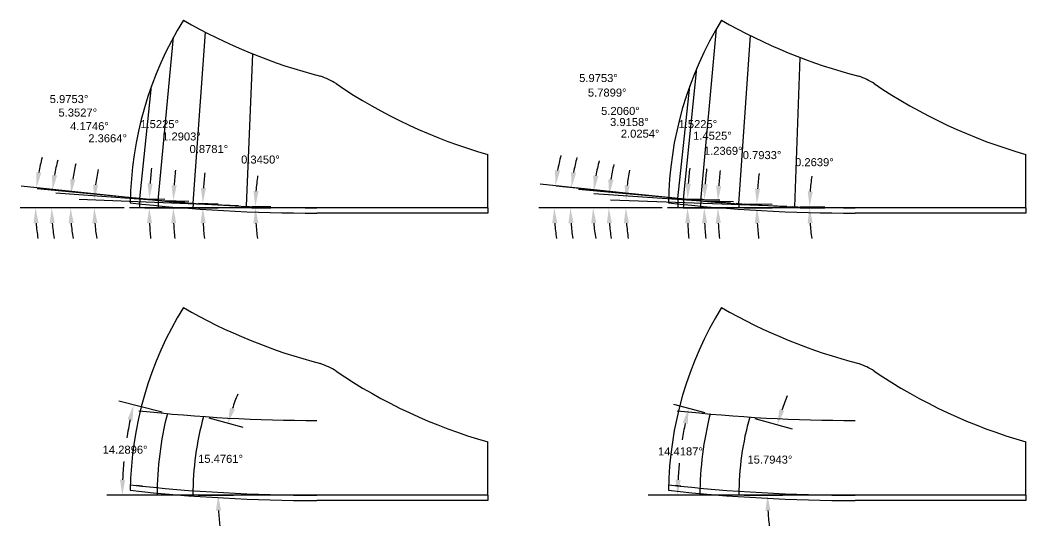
# Model space of a CAD drawing. Header units: inches. Extents: x 63.2 to 103.6, y -3.5 to 25.5.
# Drawn here: x 91.79 to 103.57, y -3.46 to 2.46 of the extents above; entities that cross this region are included whole.
import ezdxf

# ---------------------------------------------------------------- set-up
doc = ezdxf.new("R2010")
doc.units = ezdxf.units.IN
doc.header["$MEASUREMENT"] = 0
doc.header["$PDMODE"] = 35
doc.layers.get('Defpoints').update_dxf_attribs({"color": 10})
for name, color, linetype, true_color in [('Blade_1', 30, 'Continuous', 0xff7f00), ('Blade_5', 7, 'Continuous', 0x0066cc), ('Blade_6', 7, 'Continuous', 0xc880f5)]:
    doc.layers.add(name, color=color, linetype=linetype, true_color=true_color)
doc.styles.get("Standard").update_dxf_attribs({"font": 'arial.ttf'})
doc.dimstyles.get("Standard").update_dxf_attribs({"dimtxt": 0.09375, "dimasz": 0.18, "dimexe": 0.18, "dimexo": 0.0625, "dimgap": 0.09, "dimtad": 0, "dimtih": 1, "dimtoh": 1, "dimdec": 4, "dimzin": 0, "dimdsep": 46, "dimtxsty": 'Standard', "dimcen": 0.09, "dimadec": 4, "dimazin": 0, "dimtfac": 1, "dimtdec": 4, "dimtofl": 0, "dimtmove": 0, "dimatfit": 3, "dimfxl": 1, "dimtolj": 1, "dimtzin": 0, "dimarcsym": 0})

# ---------------------------------------------------------------- blocks, each defined once
blk = doc.blocks.new('*D369')
at = {"layer": 'Blade_5', "color": 0, "lineweight": -2, "transparency": 16777216}
for p, q in [((93.09, 0.383), (91.798, 0.518)), ((92.775, 0.265), (91.785, 0.265))]:
    blk.add_line(p, q, dxfattribs=at)
for start, end in [(164.8803, 169.4525), (184.5722, 189.1443)]:
    blk.add_arc((94.221, 0.265), 2.256, start, end, dxfattribs=at)
at = {"layer": 'Blade_5', "color": 0, "transparency": 16777216}
for points in [[(92.033, 0.674), (91.973, 0.682), (91.977, 0.5)], [(91.942, 0.084), (92.002, 0.086), (91.965, 0.265)]]:
    blk.add_solid(points, dxfattribs=at)
at = {"layer": 'Defpoints', "color": 0, "transparency": 16777216}
for p in [(93.153, 0.377), (93.22, 0.37), (91.966, 0.343), (92.838, 0.265), (97.262, 0.265)]:
    blk.add_point(p, dxfattribs=at)
at = {"layer": 'Blade_5', "color": 0, "transparency": 16777216, "insert": (92.358, 1.537), "char_height": 0.09375, "attachment_point": 5}
blk.add_mtext('\\A1;5.9753°', dxfattribs=at)
blk = doc.blocks.new('*D370')
at = {"layer": 'Blade_5', "color": 0, "lineweight": -2, "transparency": 16777216}
for p, q in [((93.249, 0.371), (93.479, 0.365)), ((93.247, 0.265), (93.477, 0.265))]:
    blk.add_line(p, q, dxfattribs=at)
for start, end in [(173.2744, 175.8759), (182.6015, 185.2031)]:
    blk.add_arc((97.262, 0.265), 3.965, start, end, dxfattribs=at)
at = {"layer": 'Blade_5', "color": 0, "transparency": 16777216}
for points in [[(93.338, 0.548), (93.278, 0.551), (93.299, 0.37)], [(93.271, 0.084), (93.331, 0.086), (93.297, 0.265)]]:
    blk.add_solid(points, dxfattribs=at)
at = {"layer": 'Defpoints', "color": 0, "transparency": 16777216}
for p in [(93.186, 0.373), (93.185, 0.265), (93.297, 0.3), (97.262, 0.265)]:
    blk.add_point(p, dxfattribs=at)
at = {"layer": 'Blade_5', "color": 0, "transparency": 16777216, "insert": (93.42, 1.244), "char_height": 0.09375, "attachment_point": 5}
blk.add_mtext('\\A1;1.5225°', dxfattribs=at)
blk = doc.blocks.new('*D373')
at = {"layer": 'Blade_5', "color": 0, "lineweight": -2, "transparency": 16777216}
for p, q in [((94.342, 0.286), (92.476, 0.363)), ((93.002, 0.265), (92.474, 0.265))]:
    blk.add_line(p, q, dxfattribs=at)
for start, end in [(168.2407, 172.9372), (184.6965, 189.393)]:
    blk.add_arc((94.85, 0.265), 2.197, start, end, dxfattribs=at)
at = {"layer": 'Blade_5', "color": 0, "transparency": 16777216}
for points in [[(92.7, 0.532), (92.64, 0.537), (92.655, 0.356)], [(92.631, 0.084), (92.691, 0.086), (92.654, 0.265)]]:
    blk.add_solid(points, dxfattribs=at)
at = {"layer": 'Defpoints', "color": 0, "transparency": 16777216}
for p in [(92.654, 0.295), (93.065, 0.265), (94.405, 0.283), (94.473, 0.28), (97.262, 0.265)]:
    blk.add_point(p, dxfattribs=at)
at = {"layer": 'Blade_5', "color": 0, "transparency": 16777216, "insert": (92.81, 1.078), "char_height": 0.09375, "attachment_point": 5}
blk.add_mtext('\\A1;2.3664°', dxfattribs=at)
blk = doc.blocks.new('*D374')
at = {"layer": 'Blade_5', "color": 0, "lineweight": -2, "transparency": 16777216}
for p, q in [((93.714, 0.325), (92.202, 0.435)), ((93.002, 0.265), (92.196, 0.265))]:
    blk.add_line(p, q, dxfattribs=at)
for start, end in [(166.272, 171.0487), (184.7767, 189.5534)]:
    blk.add_arc((94.535, 0.265), 2.16, start, end, dxfattribs=at)
at = {"layer": 'Blade_5', "color": 0, "transparency": 16777216}
for points in [[(92.432, 0.597), (92.372, 0.604), (92.381, 0.422)], [(92.353, 0.084), (92.413, 0.086), (92.376, 0.265)]]:
    blk.add_solid(points, dxfattribs=at)
at = {"layer": 'Defpoints', "color": 0, "transparency": 16777216}
for p in [(92.376, 0.317), (93.065, 0.265), (93.777, 0.32), (93.844, 0.315), (97.262, 0.265)]:
    blk.add_point(p, dxfattribs=at)
at = {"layer": 'Blade_5', "color": 0, "transparency": 16777216, "insert": (92.598, 1.22), "char_height": 0.09375, "attachment_point": 5}
blk.add_mtext('\\A1;4.1746°', dxfattribs=at)
blk = doc.blocks.new('*D375')
at = {"layer": 'Blade_5', "color": 0, "lineweight": -2, "transparency": 16777216}
for p, q in [((93.306, 0.361), (91.984, 0.485)), ((93.002, 0.265), (91.974, 0.265))]:
    blk.add_line(p, q, dxfattribs=at)
for start, end in [(165.1643, 169.9058), (184.7415, 189.483)]:
    blk.add_arc((94.33, 0.265), 2.176, start, end, dxfattribs=at)
at = {"layer": 'Blade_5', "color": 0, "transparency": 16777216}
for points in [[(92.218, 0.642), (92.158, 0.65), (92.164, 0.468)], [(92.132, 0.084), (92.192, 0.086), (92.154, 0.265)]]:
    blk.add_solid(points, dxfattribs=at)
at = {"layer": 'Defpoints', "color": 0, "transparency": 16777216}
for p in [(93.368, 0.355), (92.155, 0.333), (93.065, 0.265), (93.436, 0.349), (97.262, 0.265)]:
    blk.add_point(p, dxfattribs=at)
at = {"layer": 'Blade_5', "color": 0, "transparency": 16777216, "insert": (92.461, 1.379), "char_height": 0.09375, "attachment_point": 5}
blk.add_mtext('\\A1;5.3527°', dxfattribs=at)
blk = doc.blocks.new('*D376')
at = {"layer": 'Blade_5', "color": 0, "lineweight": -2, "transparency": 16777216}
for p, q in [((94.501, 0.281), (94.721, 0.28)), ((94.501, 0.265), (94.721, 0.265))]:
    blk.add_line(p, q, dxfattribs=at)
for start, end in [(172.0734, 175.8642), (183.7908, 187.5815)]:
    blk.add_arc((97.262, 0.265), 2.721, start, end, dxfattribs=at)
at = {"layer": 'Blade_5', "color": 0, "transparency": 16777216}
for points in [[(94.578, 0.46), (94.518, 0.462), (94.541, 0.281)], [(94.517, 0.084), (94.577, 0.086), (94.541, 0.265)]]:
    blk.add_solid(points, dxfattribs=at)
at = {"layer": 'Defpoints', "color": 0, "transparency": 16777216}
for p in [(94.439, 0.282), (94.439, 0.265), (94.541, 0.27), (97.262, 0.265)]:
    blk.add_point(p, dxfattribs=at)
at = {"layer": 'Blade_5', "color": 0, "transparency": 16777216, "insert": (94.6, 0.829), "char_height": 0.09375, "attachment_point": 5}
blk.add_mtext('\\A1;0.3450°', dxfattribs=at)
blk = doc.blocks.new('*D377')
at = {"layer": 'Blade_5', "color": 0, "lineweight": -2, "transparency": 16777216}
for p, q in [((93.873, 0.317), (94.105, 0.313)), ((93.873, 0.265), (94.104, 0.265))]:
    blk.add_line(p, q, dxfattribs=at)
for start, end in [(172.9413, 176.0316), (183.0903, 186.1806)]:
    blk.add_arc((97.262, 0.265), 3.338, start, end, dxfattribs=at)
at = {"layer": 'Blade_5', "color": 0, "transparency": 16777216}
for points in [[(93.962, 0.495), (93.902, 0.497), (93.925, 0.316)], [(93.899, 0.084), (93.959, 0.086), (93.924, 0.265)]]:
    blk.add_solid(points, dxfattribs=at)
at = {"layer": 'Defpoints', "color": 0, "transparency": 16777216}
for p in [(93.81, 0.265), (93.811, 0.318), (93.924, 0.282), (97.262, 0.265)]:
    blk.add_point(p, dxfattribs=at)
at = {"layer": 'Blade_5', "color": 0, "transparency": 16777216, "insert": (93.996, 0.952), "char_height": 0.09375, "attachment_point": 5}
blk.add_mtext('\\A1;0.8781°', dxfattribs=at)
blk = doc.blocks.new('*D378')
at = {"layer": 'Blade_5', "color": 0, "lineweight": -2, "transparency": 16777216}
for p, q in [((93.464, 0.35), (93.76, 0.344)), ((93.464, 0.265), (93.759, 0.265))]:
    blk.add_line(p, q, dxfattribs=at)
for start, end in [(173.1083, 175.909), (182.8007, 185.6014)]:
    blk.add_arc((97.262, 0.265), 3.683, start, end, dxfattribs=at)
at = {"layer": 'Blade_5', "color": 0, "transparency": 16777216}
for points in [[(93.619, 0.526), (93.559, 0.529), (93.58, 0.348)], [(93.554, 0.084), (93.614, 0.086), (93.579, 0.265)]]:
    blk.add_solid(points, dxfattribs=at)
at = {"layer": 'Defpoints', "color": 0, "transparency": 16777216}
for p in [(93.401, 0.265), (93.402, 0.352), (93.579, 0.292), (97.262, 0.265)]:
    blk.add_point(p, dxfattribs=at)
at = {"layer": 'Blade_5', "color": 0, "transparency": 16777216, "insert": (93.675, 1.099), "char_height": 0.09375, "attachment_point": 5}
blk.add_mtext('\\A1;1.2903°', dxfattribs=at)
blk = doc.blocks.new('*D393')
at = {"layer": 'Blade_6', "color": 0, "lineweight": -2, "transparency": 16777216}
for p, q in [((99.395, 0.383), (97.876, 0.542)), ((99.08, 0.265), (97.862, 0.265))]:
    blk.add_line(p, q, dxfattribs=at)
for start, end in [(165.7183, 169.8715), (184.1532, 188.3063)]:
    blk.add_arc((100.526, 0.265), 2.484, start, end, dxfattribs=at)
at = {"layer": 'Blade_6', "color": 0, "transparency": 16777216}
for points in [[(98.11, 0.697), (98.051, 0.706), (98.055, 0.523)], [(98.018, 0.084), (98.078, 0.086), (98.042, 0.265)]]:
    blk.add_solid(points, dxfattribs=at)
at = {"layer": 'Defpoints', "color": 0, "transparency": 16777216}
for p in [(99.457, 0.377), (99.525, 0.37), (98.043, 0.351), (99.142, 0.265), (103.566, 0.265)]:
    blk.add_point(p, dxfattribs=at)
at = {"layer": 'Blade_6', "color": 0, "transparency": 16777216, "insert": (98.56, 1.783), "char_height": 0.09375, "attachment_point": 5}
blk.add_mtext('\\A1;5.9753°', dxfattribs=at)
blk = doc.blocks.new('*D394')
at = {"layer": 'Blade_6', "color": 0, "lineweight": -2, "transparency": 16777216}
for p, q in [((99.553, 0.371), (99.783, 0.365)), ((99.552, 0.265), (99.782, 0.265))]:
    blk.add_line(p, q, dxfattribs=at)
for start, end in [(173.2744, 175.8759), (182.6015, 185.2031)]:
    blk.add_arc((103.566, 0.265), 3.965, start, end, dxfattribs=at)
at = {"layer": 'Blade_6', "color": 0, "transparency": 16777216}
for points in [[(99.642, 0.548), (99.582, 0.551), (99.603, 0.37)], [(99.576, 0.084), (99.636, 0.086), (99.602, 0.265)]]:
    blk.add_solid(points, dxfattribs=at)
at = {"layer": 'Defpoints', "color": 0, "transparency": 16777216}
for p in [(99.491, 0.373), (99.489, 0.265), (99.602, 0.3), (103.566, 0.265)]:
    blk.add_point(p, dxfattribs=at)
at = {"layer": 'Blade_6', "color": 0, "transparency": 16777216, "insert": (99.724, 1.244), "char_height": 0.09375, "attachment_point": 5}
blk.add_mtext('\\A1;1.5225°', dxfattribs=at)
blk = doc.blocks.new('*D398')
at = {"layer": 'Blade_6', "color": 0, "lineweight": -2, "transparency": 16777216}
for p, q in [((100.267, 0.31), (100.595, 0.306)), ((100.267, 0.265), (100.595, 0.265))]:
    blk.add_line(p, q, dxfattribs=at)
for start, end in [(172.6608, 175.9338), (183.273, 186.546)]:
    blk.add_arc((103.566, 0.265), 3.151, start, end, dxfattribs=at)
at = {"layer": 'Blade_6', "color": 0, "transparency": 16777216}
for points in [[(100.453, 0.487), (100.393, 0.49), (100.415, 0.308)], [(100.39, 0.084), (100.45, 0.086), (100.415, 0.265)]]:
    blk.add_solid(points, dxfattribs=at)
at = {"layer": 'Defpoints', "color": 0, "transparency": 16777216}
for p in [(100.204, 0.265), (100.205, 0.311), (100.415, 0.279), (103.566, 0.265)]:
    blk.add_point(p, dxfattribs=at)
at = {"layer": 'Blade_6', "color": 0, "transparency": 16777216, "insert": (100.476, 0.881), "char_height": 0.09375, "attachment_point": 5}
blk.add_mtext('\\A1;0.7933°', dxfattribs=at)
blk = doc.blocks.new('*D399')
at = {"layer": 'Blade_6', "color": 0, "lineweight": -2, "transparency": 16777216}
for p, q in [((99.819, 0.265), (100.139, 0.265)), ((99.82, 0.346), (100.14, 0.339))]:
    blk.add_line(p, q, dxfattribs=at)
for start, end in [(173.0447, 175.9039), (182.8592, 185.7184)]:
    blk.add_arc((103.566, 0.265), 3.607, start, end, dxfattribs=at)
at = {"layer": 'Blade_6', "color": 0, "transparency": 16777216}
for points in [[(99.998, 0.521), (99.938, 0.524), (99.96, 0.343)], [(99.933, 0.084), (99.993, 0.086), (99.959, 0.265)]]:
    blk.add_solid(points, dxfattribs=at)
at = {"layer": 'Defpoints', "color": 0, "transparency": 16777216}
for p in [(99.756, 0.265), (99.757, 0.347), (99.959, 0.291), (103.566, 0.265)]:
    blk.add_point(p, dxfattribs=at)
at = {"layer": 'Blade_6', "color": 0, "transparency": 16777216, "insert": (100.021, 0.931), "char_height": 0.09375, "attachment_point": 5}
blk.add_mtext('\\A1;1.2369°', dxfattribs=at)
blk = doc.blocks.new('*D400')
at = {"layer": 'Blade_6', "color": 0, "lineweight": -2, "transparency": 16777216}
for p, q in [((100.924, 0.277), (101.213, 0.276)), ((100.924, 0.265), (101.213, 0.265))]:
    blk.add_line(p, q, dxfattribs=at)
for start, end in [(171.5933, 175.6647), (184.0714, 188.1428)]:
    blk.add_arc((103.566, 0.265), 2.534, start, end, dxfattribs=at)
at = {"layer": 'Blade_6', "color": 0, "transparency": 16777216}
for points in [[(101.07, 0.455), (101.01, 0.458), (101.033, 0.276)], [(101.009, 0.084), (101.069, 0.086), (101.033, 0.265)]]:
    blk.add_solid(points, dxfattribs=at)
at = {"layer": 'Defpoints', "color": 0, "transparency": 16777216}
for p in [(100.862, 0.277), (100.862, 0.265), (101.033, 0.269), (103.566, 0.265)]:
    blk.add_point(p, dxfattribs=at)
at = {"layer": 'Blade_6', "color": 0, "transparency": 16777216, "insert": (101.089, 0.798), "char_height": 0.09375, "attachment_point": 5}
blk.add_mtext('\\A1;0.2639°', dxfattribs=at)
blk = doc.blocks.new('*D401')
at = {"layer": 'Blade_6', "color": 0, "lineweight": -2, "transparency": 16777216}
for p, q in [((100.765, 0.281), (98.702, 0.354)), ((99.307, 0.265), (98.7, 0.265))]:
    blk.add_line(p, q, dxfattribs=at)
for start, end in [(169.1328, 173.5537), (184.4209, 188.8418)]:
    blk.add_arc((101.214, 0.265), 2.333, start, end, dxfattribs=at)
at = {"layer": 'Blade_6', "color": 0, "transparency": 16777216}
for points in [[(98.925, 0.525), (98.865, 0.529), (98.882, 0.347)], [(98.857, 0.084), (98.917, 0.086), (98.88, 0.265)]]:
    blk.add_solid(points, dxfattribs=at)
at = {"layer": 'Defpoints', "color": 0, "transparency": 16777216}
for p in [(98.881, 0.292), (99.369, 0.265), (100.828, 0.278), (100.896, 0.276), (103.566, 0.265)]:
    blk.add_point(p, dxfattribs=at)
at = {"layer": 'Blade_6', "color": 0, "transparency": 16777216, "insert": (99.048, 1.132), "char_height": 0.09375, "attachment_point": 5}
blk.add_mtext('\\A1;2.0254°', dxfattribs=at)
blk = doc.blocks.new('*D402')
at = {"layer": 'Blade_6', "color": 0, "lineweight": -2, "transparency": 16777216}
for p, q in [((100.108, 0.318), (98.506, 0.428)), ((99.307, 0.265), (98.5, 0.265))]:
    blk.add_line(p, q, dxfattribs=at)
for start, end in [(166.7251, 171.4047), (184.6795, 189.3591)]:
    blk.add_arc((100.885, 0.265), 2.205, start, end, dxfattribs=at)
at = {"layer": 'Blade_6', "color": 0, "transparency": 16777216}
for points in [[(98.735, 0.591), (98.675, 0.598), (98.685, 0.415)], [(98.658, 0.084), (98.718, 0.086), (98.68, 0.265)]]:
    blk.add_solid(points, dxfattribs=at)
at = {"layer": 'Defpoints', "color": 0, "transparency": 16777216}
for p in [(98.681, 0.315), (99.369, 0.265), (100.171, 0.314), (100.239, 0.309), (103.566, 0.265)]:
    blk.add_point(p, dxfattribs=at)
at = {"layer": 'Blade_6', "color": 0, "transparency": 16777216, "insert": (98.922, 1.268), "char_height": 0.09375, "attachment_point": 5}
blk.add_mtext('\\A1;3.9158°', dxfattribs=at)
blk = doc.blocks.new('*D403')
at = {"layer": 'Blade_6', "color": 0, "lineweight": -2, "transparency": 16777216}
for p, q in [((99.661, 0.356), (98.326, 0.477)), ((99.307, 0.265), (98.317, 0.265))]:
    blk.add_line(p, q, dxfattribs=at)
for start, end in [(165.256, 170.025), (184.769, 189.5381)]:
    blk.add_arc((100.66, 0.265), 2.163, start, end, dxfattribs=at)
at = {"layer": 'Blade_6', "color": 0, "transparency": 16777216}
for points in [[(98.559, 0.636), (98.5, 0.643), (98.506, 0.461)], [(98.474, 0.084), (98.534, 0.086), (98.497, 0.265)]]:
    blk.add_solid(points, dxfattribs=at)
at = {"layer": 'Defpoints', "color": 0, "transparency": 16777216}
for p in [(98.498, 0.33), (99.369, 0.265), (99.723, 0.35), (99.791, 0.344), (103.566, 0.265)]:
    blk.add_point(p, dxfattribs=at)
at = {"layer": 'Blade_6', "color": 0, "transparency": 16777216, "insert": (98.817, 1.398), "char_height": 0.09375, "attachment_point": 5}
blk.add_mtext('\\A1;5.2060°', dxfattribs=at)
blk = doc.blocks.new('*D442')
at = {"layer": 'Blade_6', "color": 0, "lineweight": -2, "transparency": 16777216}
for p, q in [((99.459, 0.376), (98.064, 0.518)), ((99.307, 0.265), (98.051, 0.265))]:
    blk.add_line(p, q, dxfattribs=at)
for start, end in [(165.3428, 169.7765), (184.4337, 188.8674)]:
    blk.add_arc((100.558, 0.265), 2.327, start, end, dxfattribs=at)
at = {"layer": 'Blade_6', "color": 0, "transparency": 16777216}
for points in [[(98.298, 0.674), (98.239, 0.682), (98.243, 0.5)], [(98.208, 0.084), (98.268, 0.086), (98.231, 0.265)]]:
    blk.add_solid(points, dxfattribs=at)
at = {"layer": 'Defpoints', "color": 0, "transparency": 16777216}
for p in [(99.521, 0.37), (99.589, 0.363), (98.233, 0.343), (99.369, 0.265), (103.566, 0.265)]:
    blk.add_point(p, dxfattribs=at)
at = {"layer": 'Blade_6', "color": 0, "transparency": 16777216, "insert": (98.662, 1.613), "char_height": 0.09375, "attachment_point": 5}
blk.add_mtext('\\A1;5.7899°', dxfattribs=at)
blk = doc.blocks.new('*D443')
at = {"layer": 'Blade_6', "color": 0, "lineweight": -2, "transparency": 16777216}
for p, q in [((99.617, 0.365), (99.98, 0.356)), ((99.616, 0.265), (99.979, 0.265))]:
    blk.add_line(p, q, dxfattribs=at)
for start, end in [(173.0717, 175.8096), (182.7379, 185.4759)]:
    blk.add_arc((103.566, 0.265), 3.767, start, end, dxfattribs=at)
at = {"layer": 'Blade_6', "color": 0, "transparency": 16777216}
for points in [[(99.839, 0.539), (99.779, 0.542), (99.8, 0.36)], [(99.773, 0.084), (99.833, 0.086), (99.799, 0.265)]]:
    blk.add_solid(points, dxfattribs=at)
at = {"layer": 'Defpoints', "color": 0, "transparency": 16777216}
for p in [(99.555, 0.367), (99.554, 0.265), (99.799, 0.297), (103.566, 0.265)]:
    blk.add_point(p, dxfattribs=at)
at = {"layer": 'Blade_6', "color": 0, "transparency": 16777216, "insert": (99.895, 1.108), "char_height": 0.09375, "attachment_point": 5}
blk.add_mtext('\\A1;1.4525°', dxfattribs=at)
blk = doc.blocks.new('*D458')
at = {"color": 0, "lineweight": -2, "transparency": 16777216}
for p, q in [((93.995, -2.195), (94.392, -2.305)), ((93.872, -3.1), (94.284, -3.1))]:
    blk.add_line(p, q, dxfattribs=at)
for start, end in [(157.9907, 161.2573), (183.2666, 186.5332)]:
    blk.add_arc((97.262, -3.1), 3.158, start, end, dxfattribs=at)
at = {"color": 0, "transparency": 16777216}
for points in [[(94.3, -2.094), (94.243, -2.077), (94.219, -2.257)], [(94.079, -3.281), (94.139, -3.279), (94.104, -3.1)]]:
    blk.add_solid(points, dxfattribs=at)
at = {"layer": 'Defpoints', "color": 0, "transparency": 16777216}
for p in [(93.935, -2.179), (94.155, -2.534), (93.809, -3.1), (97.262, -3.1)]:
    blk.add_point(p, dxfattribs=at)
at = {"color": 0, "transparency": 16777216, "insert": (94.133, -2.675), "char_height": 0.09375, "attachment_point": 5}
blk.add_mtext('\\A1;15.4761°', dxfattribs=at)
blk = doc.blocks.new('*D459')
at = {"color": 0, "lineweight": -2, "transparency": 16777216}
for p, q in [((93.449, -2.129), (92.94, -1.999)), ((93.327, -3.1), (92.802, -3.1))]:
    blk.add_line(p, q, dxfattribs=at)
for start, end in [(168.12, 170.9912), (174.7116, 177.5904)]:
    blk.add_arc((97.262, -3.1), 4.28, start, end, dxfattribs=at)
at = {"color": 0, "transparency": 16777216}
for points in [[(93.044, -2.212), (93.102, -2.226), (93.114, -2.044)], [(93.015, -2.921), (92.955, -2.919), (92.982, -3.1)]]:
    blk.add_solid(points, dxfattribs=at)
at = {"layer": 'Defpoints', "color": 0, "transparency": 16777216}
for p in [(93.51, -2.144), (93.041, -2.392), (93.39, -3.1), (97.262, -3.1)]:
    blk.add_point(p, dxfattribs=at)
at = {"color": 0, "transparency": 16777216, "insert": (93.015, -2.568), "char_height": 0.09375, "attachment_point": 5}
blk.add_mtext('\\A1;14.2896°', dxfattribs=at)
blk = doc.blocks.new('*D460')
at = {"color": 0, "lineweight": -2, "transparency": 16777216}
for p, q in [((100.391, -2.202), (100.827, -2.325)), ((100.267, -3.1), (100.719, -3.1))]:
    blk.add_line(p, q, dxfattribs=at)
for start, end in [(157.3904, 160.7981), (183.4077, 186.8154)]:
    blk.add_arc((103.566, -3.1), 3.027, start, end, dxfattribs=at)
at = {"color": 0, "transparency": 16777216}
for points in [[(100.736, -2.113), (100.679, -2.095), (100.654, -2.276)], [(100.515, -3.281), (100.575, -3.279), (100.539, -3.1)]]:
    blk.add_solid(points, dxfattribs=at)
at = {"layer": 'Defpoints', "color": 0, "transparency": 16777216}
for p in [(100.331, -2.185), (100.59, -2.547), (100.204, -3.1), (103.566, -3.1)]:
    blk.add_point(p, dxfattribs=at)
at = {"color": 0, "transparency": 16777216, "insert": (100.568, -2.684), "char_height": 0.09375, "attachment_point": 5}
blk.add_mtext('\\A1;15.7943°', dxfattribs=at)
blk = doc.blocks.new('*D461')
at = {"color": 0, "lineweight": -2, "transparency": 16777216}
for p, q in [((99.808, -2.134), (99.442, -2.04)), ((99.685, -3.1), (99.308, -3.1))]:
    blk.add_line(p, q, dxfattribs=at)
for start, end in [(168.1102, 170.8338), (174.7391, 177.471)]:
    blk.add_arc((103.566, -3.1), 4.078, start, end, dxfattribs=at)
at = {"color": 0, "transparency": 16777216}
for points in [[(99.546, -2.253), (99.605, -2.267), (99.616, -2.084)], [(99.522, -2.921), (99.462, -2.919), (99.488, -3.1)]]:
    blk.add_solid(points, dxfattribs=at)
at = {"layer": 'Defpoints', "color": 0, "transparency": 16777216}
for p in [(99.868, -2.149), (99.545, -2.419), (99.748, -3.1), (103.566, -3.1)]:
    blk.add_point(p, dxfattribs=at)
at = {"color": 0, "transparency": 16777216, "insert": (99.52, -2.588), "char_height": 0.09375, "attachment_point": 5}
blk.add_mtext('\\A1;14.4187°', dxfattribs=at)

msp = doc.modelspace()

# ---------------------------------------------------------------- linework, layer by layer
at = {"linetype": 'ByBlock'}
for p, q in [((97.26189, 0.26481), (97.26189, 0.88981)), ((103.56628, 0.26481), (103.56628, 0.88981)), ((97.26189, 0.26481), (97.26189, 0.20231)), ((103.56628, 0.26481), (103.56628, 0.20231)), ((97.26189, 0.20231), (95.26189, 0.20231)), ((103.56628, 0.20231), (101.56628, 0.20231)), ((97.26189, -3.1), (97.26189, -2.475)), ((103.56628, -3.1), (103.56628, -2.475)), ((97.26189, -3.1625), (95.26189, -3.1625)), ((97.26189, -3.1), (97.26189, -3.1625)), ((103.56628, -3.1625), (101.56628, -3.1625)), ((103.56628, -3.1), (103.56628, -3.1625))]:
    msp.add_line(p, q, dxfattribs=at)
at = {"color": 1}
for p, q in [((97.26189, 0.26481), (93.06498, 0.26481)), ((103.56628, 0.26481), (99.36936, 0.26481)), ((97.26189, -3.1), (93.06498, -3.1)), ((103.56628, -3.1), (99.36936, -3.1))]:
    msp.add_line(p, q, dxfattribs=at)
at = {"linetype": 'ByBlock'}
for centre, radius, start, end in [((97.26189, 0.26481), 4.1875, 148.35442, 179.213973), ((96.91275, 8.04491), 6.44294, 240.059134, 255.555454), ((103.56628, 0.26481), 4.1875, 148.35442, 179.213973), ((103.21713, 8.04491), 6.44294, 240.059134, 255.555454), ((94.9603, 0.86714), 1, 58.313063, 69.799882), ((101.26468, 0.86714), 1, 58.313063, 69.799882), ((98.9288, 6.78362), 6.125, 235.794726, 254.207848), ((105.23318, 6.78362), 6.125, 235.794726, 254.207848), ((95.26189, 20.20231), 19.9375, 263.705935, 270), ((101.56628, 20.20231), 19.9375, 263.705935, 270), ((95.26189, 20.20231), 20, 263.721847, 270), ((101.56628, 20.20231), 20, 263.721847, 270), ((97.26189, -3.1), 4.1875, 148.35442, 179.213973), ((96.91275, 4.6801), 6.44294, 240.059134, 255.555454), ((103.56628, -3.1), 4.1875, 148.35442, 179.213973), ((103.21713, 4.6801), 6.44294, 240.059134, 255.555454), ((94.9603, -2.49767), 1, 58.313063, 69.799882), ((98.9288, 3.41882), 6.125, 235.794726, 254.207848), ((101.26468, -2.49767), 1, 58.313063, 69.799882), ((105.23318, 3.41882), 6.125, 235.794726, 254.207848), ((95.26189, 16.8375), 19.0625, 263.721847, 270), ((101.56628, 16.8375), 19.0625, 263.721847, 270), ((95.26189, 16.8375), 20, 263.721847, 270), ((95.26189, 16.8375), 19.9375, 263.705935, 270), ((101.56628, 16.8375), 20, 263.721847, 270), ((101.56628, 16.8375), 19.9375, 263.705935, 270)]:
    msp.add_arc(centre, radius, start, end, dxfattribs=at)
for centre, radius, start in [((97.26189, -3.1), 3.872, 165.710365), ((97.26189, -3.1), 3.45256, 164.523869), ((103.56628, -3.1), 3.81828, 165.581269), ((103.56628, -3.1), 3.36186, 164.205743)]:
    msp.add_arc(centre, radius, start, 180)
at = {"layer": 'Blade_1'}
for p, q in [((93.2202, -2.99521), (93.15257, -2.98813)), ((99.52459, -2.99521), (99.45696, -2.98813))]:
    msp.add_line(p, q, dxfattribs=at)
at = {"layer": 'Blade_5'}
for p, q in [((93.40201, 0.35175), (93.58092, 2.2612)), ((93.81052, 0.3177), (93.95668, 2.32012)), ((94.4387, 0.28181), (94.51242, 2.06578)), ((93.18639, 0.37313), (93.32416, 1.68938)), ((93.2202, 0.36959), (93.15257, 0.37667)), ((93.36816, 0.35492), (93.43587, 0.34858)), ((93.77661, 0.32018), (93.84443, 0.31523)), ((94.40473, 0.28321), (94.47267, 0.28041))]:
    msp.add_line(p, q, dxfattribs=at)
for radius, start in [(4.07694, 178.477465), (3.86086, 178.709694), (3.45178, 179.121927), (2.82325, 179.654961)]:
    msp.add_arc((97.26189, 0.26481), radius, start, 180, dxfattribs=at)
at = {"layer": 'Blade_6'}
for p, q in [((99.75722, 0.34705), (99.94063, 2.36)), ((100.20474, 0.31135), (100.33951, 2.28029)), ((100.86163, 0.27726), (100.92341, 2.02408)), ((99.55498, 0.36652), (99.71023, 1.89761)), ((99.49077, 0.37313), (99.62854, 1.68938)), ((99.52459, 0.36959), (99.45696, 0.37667)), ((99.52115, 0.36995), (99.5888, 0.36309)), ((99.79108, 0.34397), (99.72336, 0.35014)), ((99.79108, 0.34397), (99.72336, 0.35014)), ((100.23866, 0.30903), (100.17082, 0.31367)), ((100.23866, 0.30903), (100.17082, 0.31367)), ((100.82765, 0.27846), (100.89561, 0.27606)), ((100.82765, 0.27846), (100.89561, 0.27606))]:
    msp.add_line(p, q, dxfattribs=at)
for radius, start in [(4.07694, 178.477465), (4.01259, 178.547534), (3.80994, 178.763094), (3.36186, 179.206727), (2.70467, 179.736135)]:
    msp.add_arc((103.56628, 0.26481), radius, start, 180, dxfattribs=at)
at = {"layer": 'Defpoints', "linetype": 'ByBlock'}
for p, q in [((97.26189, -3.1), (92.83788, -3.1)), ((103.56628, -3.1), (99.14226, -3.1))]:
    msp.add_line(p, q, dxfattribs=at)

# ---------------------------------------------------------------- dimensions: what is measured, and where the dimension line sits
for base, center, p1, p2, picture, middle in [((93.040599, -2.391594), (97.261895, -3.099998), (93.509695, -2.144297), (93.389897, -3.099998), '*D459', (93.014808, -2.567621)), ((94.155326, -2.534463), (97.261895, -3.099998), (93.934518, -2.178727), (93.809334, -3.099998), '*D458', (94.133023, -2.674841)), ((100.59033, -2.54685), (103.56628, -3.1), (100.33134, -2.18495), (100.20442, -3.1), '*D460', (100.56807, -2.68412)), ((99.54515, -2.41897), (103.56628, -3.1), (99.86826, -2.14922), (99.748, -3.1), '*D461', (99.52013, -2.58818))]:
    dim = msp.add_angular_dim_3p(base=base, center=center, p1=p1, p2=p2, dimstyle='Standard')
    dim.commit()
    dim.dimension.update_dxf_attribs({"geometry": picture, "text_midpoint": middle})
at = {"layer": 'Blade_5'}
for base, line1, line2, picture, middle in [((91.966420309, 0.343226087), ((97.261894657, 0.264807189), (92.83788251, 0.264807189)), ((93.220204507, 0.369592711), (93.152573966, 0.37667155)), '*D369', (92.358032941, 1.537159199)), ((92.155262488, 0.332548996), ((97.261894657, 0.264807189), (93.064975351, 0.264807189)), ((93.368162291, 0.354918444), (93.43586577, 0.348575027)), '*D375', (92.461371831, 1.379371423)), ((92.37618198, 0.31725434), ((97.26189466, 0.26480719), (93.06497535, 0.26480719)), ((93.77661218, 0.32017958), (93.84443177, 0.31522944)), '*D374', (92.59847274, 1.22043095)), ((92.6537712, 0.295046), ((97.2618947, 0.2648072), (93.0649754, 0.2648072)), ((94.4047268, 0.2832127), (94.4726689, 0.280405)), '*D373', (92.8096079, 1.0779326))]:
    dim = msp.add_angular_dim_2l(base=base, line1=line1, line2=line2, dimstyle='Standard', dxfattribs=at)
    dim.commit()
    dim.dimension.update_dxf_attribs({"geometry": picture, "text_midpoint": middle, "dimtype": 162})
for base, center, p1, p2, picture, middle in [((93.29744, 0.29992), (97.26189, 0.26481), (93.18639, 0.37313), (93.18495, 0.26481), '*D370', (93.42, 1.24355)), ((93.57928, 0.29245), (97.26189, 0.26481), (93.40201, 0.35175), (93.40104, 0.26481), '*D378', (93.67494, 1.09917)), ((93.924238, 0.281857), (97.261895, 0.264807), (93.810522, 0.317705), (93.810117, 0.264807), '*D377', (93.99569, 0.951938)), ((94.54079, 0.27027), (97.26189, 0.26481), (94.4387, 0.28181), (94.43865, 0.26481), '*D376', (94.5999, 0.82893))]:
    dim = msp.add_angular_dim_3p(base=base, center=center, p1=p1, p2=p2, dimstyle='Standard', dxfattribs=at)
    dim.commit()
    dim.dimension.update_dxf_attribs({"geometry": picture, "text_midpoint": middle, "dimtype": 165})
at = {"layer": 'Blade_6'}
for base, line1, line2, picture, middle in [((98.043424008, 0.351133631), ((103.566275703, 0.264807189), (99.142263556, 0.264807189)), ((99.524585552, 0.369592711), (99.456955012, 0.37667155)), '*D393', (98.559634458, 1.782611081)), ((98.232685, 0.343165), ((103.566276, 0.264807), (99.369356, 0.264807)), ((99.521151, 0.369947), (99.588805, 0.363087)), '*D442', (98.661608, 1.612759)), ((98.4977059, 0.3303131), ((103.5662757, 0.2648072), (99.3693564, 0.2648072)), ((99.7910823, 0.3439651), (99.7233628, 0.3501352)), '*D403', (98.8174307, 1.3982394)), ((98.6807694, 0.3150242), ((103.5662757, 0.2648072), (99.3693564, 0.2648072)), ((100.2386592, 0.3090295), (100.170818, 0.3136732)), '*D402', (98.9218491, 1.2683278)), ((98.8806005, 0.2923018), ((103.5662757, 0.2648072), (99.3693564, 0.2648072)), ((100.8276543, 0.2784647), (100.8956118, 0.2760614)), '*D401', (99.0475775, 1.1320273))]:
    dim = msp.add_angular_dim_2l(base=base, line1=line1, line2=line2, dimstyle='Standard', dxfattribs=at)
    dim.commit()
    dim.dimension.update_dxf_attribs({"geometry": picture, "text_midpoint": middle, "dimtype": 162})
for base, center, p1, p2, picture, middle in [((99.60182, 0.29992), (103.56628, 0.26481), (99.49077, 0.37313), (99.48933, 0.26481), '*D394', (99.72438, 1.24355)), ((99.79925, 0.29664), (103.56628, 0.26481), (99.55498, 0.36652), (99.55369, 0.26481), '*D443', (99.89461, 1.10762)), ((99.95898, 0.29077), (103.56628, 0.26481), (99.75722, 0.34705), (99.75633, 0.26481), '*D399', (100.02096, 0.93114)), ((100.414852, 0.279351), (103.566276, 0.264807), (100.204739, 0.311351), (100.204416, 0.264807), '*D398', (100.475592, 0.880728)), ((101.032651, 0.268697), (103.566276, 0.264807), (100.861633, 0.277263), (100.861604, 0.264807), '*D400', (101.089317, 0.79767))]:
    dim = msp.add_angular_dim_3p(base=base, center=center, p1=p1, p2=p2, dimstyle='Standard', dxfattribs=at)
    dim.commit()
    dim.dimension.update_dxf_attribs({"geometry": picture, "text_midpoint": middle, "dimtype": 165})

doc.saveas('drawing.dxf')
